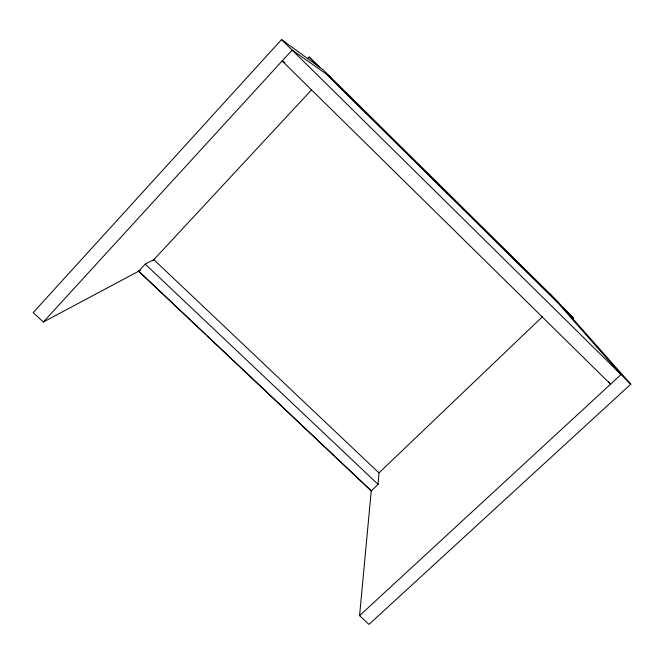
<?xml version="1.0" encoding="UTF-8"?>
<svg xmlns="http://www.w3.org/2000/svg" width="664" height="664" viewBox="0 0 664 664"><rect width="100%" height="100%" fill="white"/><g stroke="black" fill="none" stroke-linecap="round" stroke-linejoin="round"><path stroke-width="1" d="M378.09 484.38L378.953 472.909L153.84 259.666L145.225 264.139L138.635 271.244L371.242 490.904L378.09 484.38L145.225 264.139M140.394 270.306L43.351 322.023L33.2 312.595L281.528 39.608L323.185 69.844L556.722 300.535L630.8 384.174L369.001 624.392L359.581 615.644L371.276 490.522M43.351 322.023L292.118 50.049L330.174 76.742M307.681 58.565L309.092 57.038L319.799 67.388M153.077 260.487L311.491 89.922M379.053 472.818L542.72 316.438M359.581 615.644L621.023 374.529L550.099 293.994M284.856 62.466L282.142 60.955L610.565 384.174L608.614 381.758M138.734 271.202L205.832 334.565M207.342 335.984L371.691 491.194M281.528 39.608L630.8 384.174M327.078 74.575L555.934 300.618M562.815 307.415L573.671 318.355L564.417 309.216M309.092 57.038L318.911 66.74M326.265 74.011L557.461 302.352"/></g></svg>
